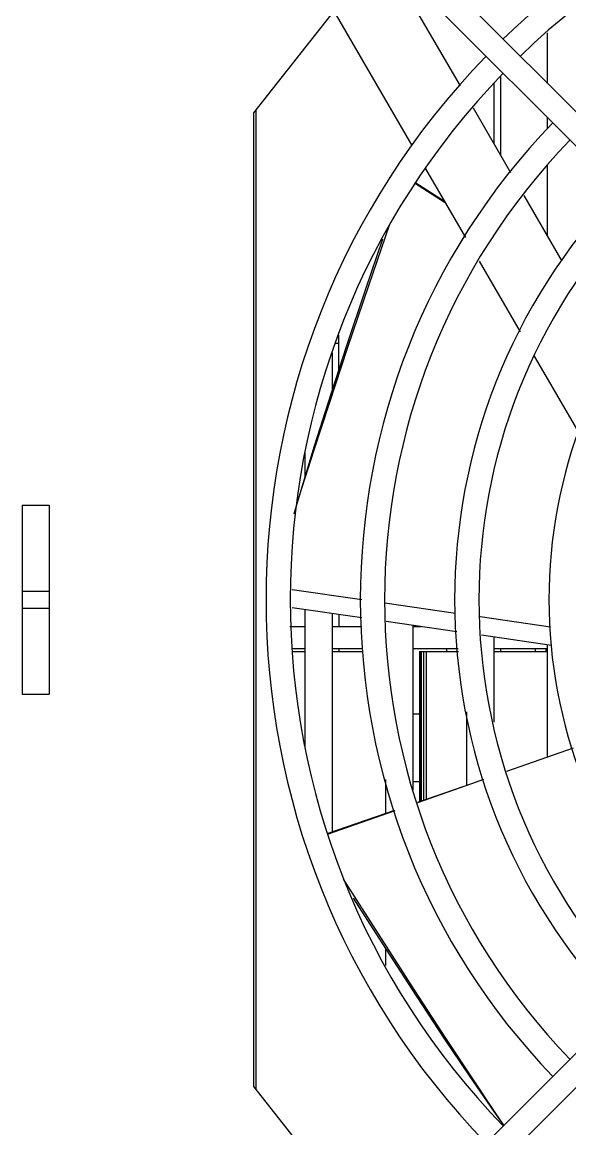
# Model space of a CAD drawing. Header units: millimetres. Extents: x -3 to 101, y -1 to 134.
# Drawn here: x 17.69 to 21.76, y 34.78 to 42.98 of the extents above; entities that cross this region are included whole.
import ezdxf

# ---------------------------------------------------------------- set-up
doc = ezdxf.new("R2010")
doc.units = ezdxf.units.MM

msp = doc.modelspace()

# ---------------------------------------------------------------- linework, layer by layer
for p, q in [((20.5102, 43.6071), (24.6465, 39.4708)), ((19.41, 42.31), (20.3509, 43.505)), ((20.9426, 42.5095), (20.3755, 43.4848)), ((20.3829, 43.4798), (24.5193, 39.3435)), ((20.0034, 43.0637), (20.5828, 42.0673)), ((21.59, 42.5273), (21.59, 42.9027)), ((21.19, 42.5291), (21.19, 42.084)), ((21.24, 42.5758), (21.24, 41.998)), ((19.41, 35.09), (19.41, 42.31)), ((19.4233, 42.3269), (19.4233, 35.0731)), ((21.3178, 41.8642), (21.0391, 42.3436)), ((21.59, 42.1928), (21.59, 42.2727)), ((20.6827, 41.8955), (20.9794, 41.3851)), ((21.59, 41.3961), (21.59, 41.9261)), ((20.8292, 41.6434), (20.6008, 41.787)), ((20.8243, 41.6519), (20.6041, 41.7919)), ((21.6986, 41.2093), (21.4154, 41.6964)), ((20.2624, 41.0293), (20.4178, 41.4839)), ((21.0809, 41.2106), (21.3856, 40.6865)), ((20.04, 40.4001), (20.04, 40.6618)), ((20.04, 40.6), (20.0132, 40.6)), ((19.99, 40.529), (19.99, 40.2469)), ((21.4911, 40.5051), (21.821, 39.9377)), ((19.79, 39.6106), (19.79, 39.788)), ((17.69, 39.4), (17.69, 38)), ((17.69, 39.4), (17.89, 39.4)), ((17.89, 39.4), (17.89, 38)), ((19.7096, 39.3373), (19.7321, 39.4122)), ((17.69, 38.7638), (17.89, 38.7638)), ((20.2119, 38.6983), (19.6931, 38.7731)), ((20.9073, 38.5979), (20.3819, 38.6738)), ((17.69, 38.6362), (17.89, 38.6362)), ((20.2119, 38.5637), (19.6931, 38.6385)), ((19.79, 37.612), (19.79, 38.6245)), ((19.99, 38.5957), (19.99, 36.9776)), ((20.04, 38.5885), (20.04, 38.5)), ((21.6103, 38.4964), (21.0892, 38.5717)), ((19.6774, 38.5), (19.79, 38.5)), ((19.99, 38.5), (20.2119, 38.5)), ((20.917, 38.4621), (20.3916, 38.5378)), ((20.59, 38.5092), (20.59, 37.2869)), ((20.59, 38.5), (20.6541, 38.5)), ((21.6199, 38.3608), (21.0989, 38.4359)), ((21.19, 38.4228), (21.19, 37.7922)), ((19.79, 38.3355), (19.6931, 38.3355)), ((20.2142, 38.3355), (19.99, 38.3355)), ((20.04, 38.3355), (20.04, 38.3155)), ((20.9261, 38.3355), (20.59, 38.3355)), ((20.84, 38.3355), (20.84, 38.3155)), ((21.59, 38.3355), (21.19, 38.3355)), ((21.24, 38.3355), (21.24, 38.3155)), ((21.5, 38.3155), (21.5, 38.3355)), ((21.58, 38.3155), (21.58, 38.3355)), ((21.59, 37.5325), (21.59, 38.3651)), ((19.6933, 38.3155), (19.79, 38.3155)), ((19.99, 38.3155), (20.217, 38.3155)), ((20.639, 38.3155), (20.639, 37.2008)), ((20.639, 38.3155), (20.9275, 38.3155)), ((20.6429, 37.2021), (20.6429, 38.3155)), ((20.654, 37.2059), (20.654, 38.3155)), ((20.6705, 37.2116), (20.6705, 38.3155)), ((20.69, 37.2183), (20.69, 38.3155)), ((21.19, 38.3155), (21.59, 38.3155)), ((17.69, 38), (17.89, 38)), ((24.5193, 38.0565), (20.3829, 33.9202)), ((24.6465, 37.9293), (20.5102, 33.793)), ((20.639, 37.85), (20.59, 37.85)), ((20.99, 37.3215), (20.99, 37.8669)), ((21.7788, 37.599), (21.2838, 37.4246)), ((20.39, 37.1151), (20.39, 37.3663)), ((20.639, 37.35), (20.59, 37.35)), ((21.1145, 37.3649), (21.0257, 37.3337)), ((21.0257, 37.3338), (20.624, 37.1956)), ((21.0257, 37.3337), (20.6248, 37.1935)), ((20.4542, 37.1372), (19.9514, 36.9643)), ((20.455, 37.1341), (19.9533, 36.9587)), ((20.3342, 36.2215), (20.0757, 36.6264)), ((20.39, 35.9858), (20.39, 36.1117)), ((20.3569, 33.8874), (19.41, 35.09))]:
    msp.add_line(p, q)
for points in [[(19.7313, 39.4125), (19.7675, 39.5371), (19.8604, 39.8406), (19.9634, 40.1653), (20.0975, 40.5763), (20.2407, 41.0052), (20.3664, 41.3754)], [(19.7321, 39.4122), (19.767, 39.5256), (19.8577, 39.8116), (19.9701, 40.1568), (20.1054, 40.5641), (20.2624, 41.0293)], [(21.2646, 34.8019), (21.1924, 34.9042), (21.0129, 35.1661), (20.8233, 35.4491), (20.5856, 35.8102), (20.3395, 36.1895), (20.1499, 36.4852)], [(21.2652, 34.8025), (21.201, 34.8966), (21.0339, 35.1459), (20.8342, 35.449), (20.6001, 35.8087), (20.3342, 36.2215)]]:
    msp.add_lwpolyline(points)
for radius, start, end in [(5.79, 45.8941, 134.1059), (5.61, 45.92272, 134.07728), (5.79, 135.88954, 224.11046), (5.61, 135.91815, 224.08185), (5.09, 136.01218, 223.98782), (4.91, 136.05112, 223.94888), (4.39, 136.17563, 223.82437), (4.21, 136.22589, 223.77411), (3.69, 136.40274, 223.59726)]:
    msp.add_arc((25.29, 38.7), radius, start, end)

doc.saveas('drawing.dxf')
